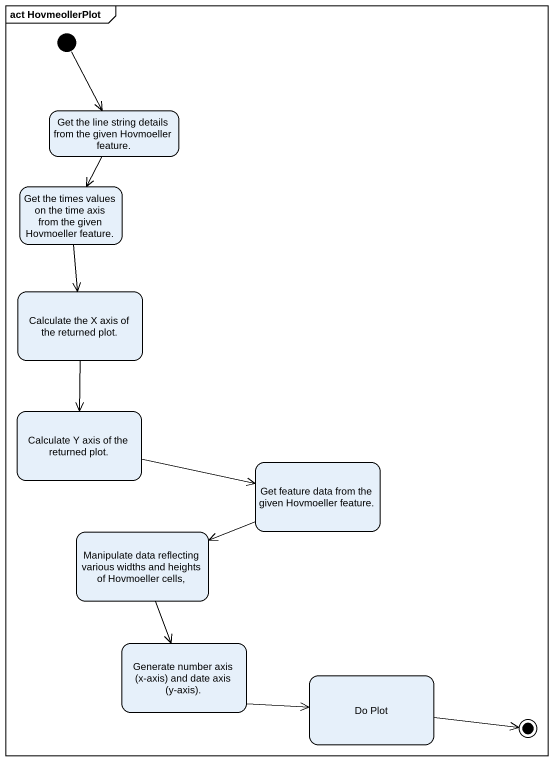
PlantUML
@startuml
mainframe act HovmeollerPlot
hide empty description
state "Get the line string details from the given Hovmoeller feature." as Get_the_line_string_details
state "Get the times values on the time axis from the given Hovmoeller feature." as Get_the_times_values_on_the
state "Calculate the X axis of the returned plot." as Calculate_the_X_axis_of_the
state "Calculate Y axis of the returned plot." as Calculate_Y_axis_of_the
state "Get feature data from the given Hovmoeller feature." as Get_feature_data_from_the
state "Manipulate data reflecting various widths and heights of Hovmoeller cells," as Manipulate_data_reflecting
state "Generate number axis (x-axis) and date axis (y-axis)." as Generate_number_axis_x_axis
state "Do Plot" as Do_Plot
[*] --> Get_the_line_string_details
Get_the_line_string_details --> Get_the_times_values_on_the
Get_the_times_values_on_the --> Calculate_the_X_axis_of_the
Calculate_the_X_axis_of_the --> Calculate_Y_axis_of_the
Calculate_Y_axis_of_the -right-> Get_feature_data_from_the
Get_feature_data_from_the -left-> Manipulate_data_reflecting
Manipulate_data_reflecting --> Generate_number_axis_x_axis
Generate_number_axis_x_axis -right-> Do_Plot
Do_Plot -right-> [*]
@enduml
